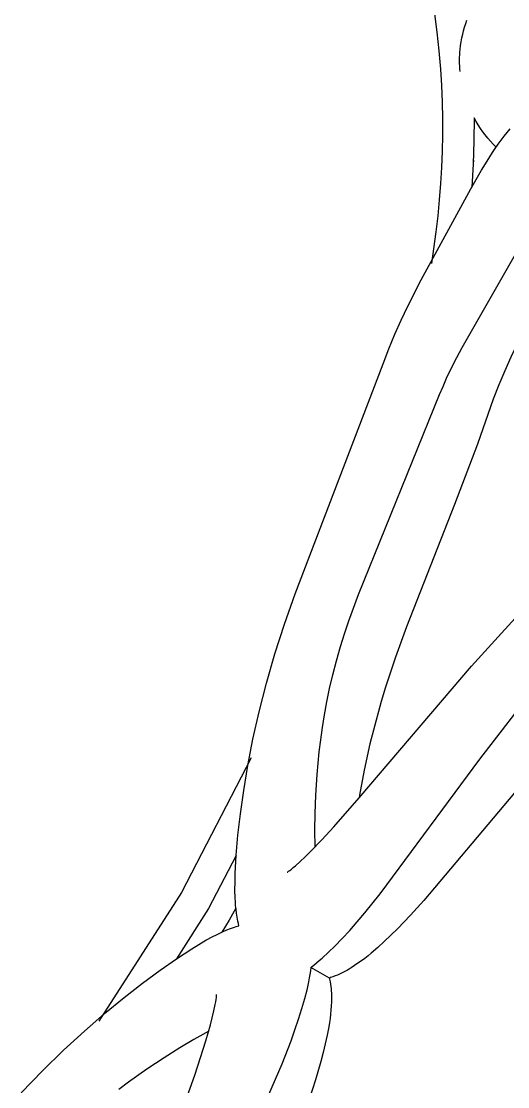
# Model space of a CAD drawing. Header units: millimetres. Extents: x 1933 to 24107, y 1228 to 18074.
# Drawn here: x 11185.8 to 11261.4, y 10996.5 to 11162.2 of the extents above; entities that cross this region are included whole.
import ezdxf

# ---------------------------------------------------------------- set-up
doc = ezdxf.new("R2010")
doc.units = ezdxf.units.MM
doc.layers.add('1', color=7, linetype='Continuous')

# ---------------------------------------------------------------- blocks, each defined once
blk = doc.blocks.new('Armchair 04_topt_dwgmodels.com')
at = {"color": 0}
for points in [[(-56.91, 480.02), (-71.47, 481.95)], [(-56.35, 487.53), (-33.52, 483.46), (-30.55, 482.81), (-27.68, 482.1), (-26.29, 481.72), (-24.94, 481.32), (-23.63, 480.91), (-22.36, 480.46), (-21.75, 480.23), (-21.14, 479.99), (-20.54, 479.74), (-19.95, 479.47), (-19.37, 479.19), (-18.79, 478.89), (-18.48, 478.72), (-18.21, 478.57), (-17.93, 478.4), (-17.63, 478.21), (-17.34, 478.02), (-17.05, 477.82), (-16.77, 477.61), (-16.48, 477.38), (-16.19, 477.15), (-15.9, 476.9), (-15.74, 476.76)], [(-15.74, 476.76), (-15.59, 476.9), (-15.3, 477.15), (-15.01, 477.38), (-14.72, 477.61), (-14.43, 477.82), (-14.14, 478.02), (-13.85, 478.21), (-13.55, 478.4), (-13.28, 478.57), (-13, 478.72), (-12.7, 478.89), (-12.12, 479.19), (-11.54, 479.47), (-10.94, 479.74), (-10.35, 479.99), (-9.74, 480.23), (-9.12, 480.46), (-7.86, 480.91), (-6.55, 481.32), (-5.2, 481.72), (-3.81, 482.1), (-0.94, 482.81), (2.03, 483.46)], [(-15.74, 473.44), (-15.78, 473.46), (-16.26, 473.66), (-16.77, 473.86), (-17.31, 474.05), (-17.88, 474.25), (-19.14, 474.65), (-20.48, 475.02), (-22.08, 475.42), (-23.74, 475.8), (-25.47, 476.14), (-27.27, 476.47), (-31.04, 477.06), (-56.91, 480.02)], [(-15.74, 473.44), (-15.71, 473.46), (-15.23, 473.66), (-14.71, 473.86), (-14.18, 474.05), (-13.61, 474.25), (-12.35, 474.65), (-11, 475.02), (-9.41, 475.42), (-7.75, 475.8), (-6.01, 476.14), (-4.21, 476.47), (-0.44, 477.06), (25.42, 480.02)], [(-26.72, 462.85), (-26.72, 462.85), (-26.72, 462.85), (-26.72, 462.85), (-26.72, 462.85), (-26.72, 462.85), (-26.72, 462.85), (-26.72, 462.85), (-26.72, 462.85), (-26.75, 462.87), (-26.8, 462.89), (-26.95, 462.96), (-27.17, 463.06), (-27.46, 463.18), (-27.81, 463.31), (-28.21, 463.45), (-29.14, 463.76), (-30.2, 464.08), (-31.33, 464.39), (-33.79, 465.01), (-36.46, 465.6), (-42.31, 466.75), (-68.82, 471.66), (-99.06, 478.23)], [(67.57, 478.23), (30.48, 470.28), (7.82, 466.18), (4.97, 465.6), (2.3, 465.01), (-0.16, 464.39), (-1.29, 464.08), (-2.34, 463.76), (-3.27, 463.45), (-3.68, 463.31), (-4.03, 463.18), (-4.32, 463.06), (-4.54, 462.96), (-4.69, 462.89), (-4.74, 462.87), (-4.77, 462.85), (-4.77, 462.85), (-4.77, 462.85), (-4.77, 462.85), (-4.77, 462.85), (-4.77, 462.85), (-4.77, 462.85), (-4.77, 462.85)], [(-15.74, 476.76), (-15.71, 473.46)], [(-125.36, 452.51), (-122.19, 452.53), (-117.95, 452.65), (-115.74, 452.77), (-113.49, 452.93), (-111.19, 453.16), (-108.85, 453.45), (-106.47, 453.82), (-99.18, 455.18), (-89.27, 456.8), (-69.03, 459.83), (-64.1, 460.71), (-59.32, 461.7), (-57.01, 462.24), (-52.58, 463.4), (-50.46, 464.01), (-46.44, 465.29), (-42.73, 466.6), (-42.33, 466.75)], [(-32.27, 464.64), (-34.58, 463.3), (-36.79, 462.07), (-39.35, 460.71), (-42.23, 459.27), (-45.43, 457.8), (-47.15, 457.07), (-48.94, 456.34), (-50.81, 455.63), (-52.76, 454.94), (-54.78, 454.27), (-56.87, 453.64), (-59.04, 453.04), (-61.27, 452.49), (-63.3, 452.03), (-65.39, 451.62), (-69.68, 450.87), (-102.92, 446.21), (-104.3, 446.04), (-105.67, 445.9), (-108.38, 445.71), (-111.01, 445.6), (-129.02, 445.53)], [(0.78, 464.64), (3.09, 463.3), (5.31, 462.07), (7.86, 460.71), (10.74, 459.27), (13.94, 457.8), (15.66, 457.07)], [(-15.74, 460.52), (-16.03, 460.25), (-16.29, 460.01), (-16.52, 459.81), (-16.76, 459.6), (-17.24, 459.21), (-17.72, 458.85), (-18.21, 458.5), (-18.71, 458.17), (-19.21, 457.84), (-20.25, 457.2), (-21.35, 456.58), (-22.5, 455.95), (-25.04, 454.67), (-27.86, 453.35), (-30.97, 452), (-34.36, 450.63), (-38.02, 449.26), (-41.97, 447.9), (-46.16, 446.58), (-50.56, 445.34), (-55.16, 444.19), (-59.94, 443.17), (-64.85, 442.27), (-102.69, 436.22), (-105.14, 435.84), (-107.57, 435.52), (-109.97, 435.27), (-112.34, 435.07), (-116.95, 434.79), (-133.06, 434.44), (-136.44, 434.42), (-138.06, 434.45), (-139.64, 434.52), (-140.43, 434.57), (-141.2, 434.63), (-141.97, 434.71), (-142.73, 434.81), (-143.49, 434.92), (-144.24, 435.05)], [(23.67, 444.19), (19.07, 445.34), (14.67, 446.58), (10.48, 447.9), (6.53, 449.26), (2.87, 450.63), (-0.52, 452), (-3.63, 453.35), (-6.45, 454.67), (-8.98, 455.95), (-10.14, 456.58), (-11.23, 457.2), (-12.28, 457.84), (-12.78, 458.17), (-13.28, 458.5), (-13.76, 458.85), (-14.25, 459.21), (-14.72, 459.6), (-14.97, 459.81), (-15.2, 460.01), (-15.43, 460.21), (-15.74, 460.52)], [(-17.87, 458.74), (-15.74, 458.78)], [(-15.74, 458.78), (-13.57, 458.71)], [(-25.02, 454.68), (-15.74, 455.08)], [(-15.74, 455.08), (-6.46, 454.67)], [(-39.33, 449.08), (-15.74, 450.19)], [(-15.74, 450.19), (8.02, 449.07)], [(-148.03, 423.86), (-148.39, 423.61), (-148.76, 423.37), (-149.13, 423.14), (-149.5, 422.92), (-149.88, 422.71), (-150.26, 422.51), (-150.64, 422.32), (-151.02, 422.14), (-151.57, 421.9), (-152.14, 421.68), (-152.71, 421.48), (-153.27, 421.3), (-153.82, 421.14), (-154.39, 420.99), (-154.95, 420.87), (-155.5, 420.76)], [(-153.81, 415.93), (-151.53, 417.68), (-149.21, 419.38), (-146.86, 421.02), (-144.71, 422.44), (-142.54, 423.81), (-140.33, 425.14), (-138.11, 426.43), (-135.9, 427.64), (-133.67, 428.81), (-131.42, 429.94), (-129.15, 431.03), (-126.86, 432.07), (-124.55, 433.08), (-119.95, 434.95)], [(-140.64, 434.58), (-140.81, 433.97), (-141, 433.36), (-141.22, 432.76), (-141.45, 432.17), (-141.7, 431.58), (-141.97, 431.01), (-142.26, 430.44), (-142.56, 429.88), (-142.89, 429.33)], [(-142.89, 429.33), (-139.76, 431.11), (-136.6, 432.82), (-133.38, 434.43)], [(-137.12, 432.54), (-136.61, 432.81)]]:
    blk.add_lwpolyline(points, dxfattribs=at)

msp = doc.modelspace()

# ---------------------------------------------------------------- block references
at = {"layer": '1', "color": 36, "rotation": 239.9999999999999}
msp.add_blockref('Armchair 04_topt_dwgmodels.com', (10812.95, 11238.13), dxfattribs=at)

doc.saveas('drawing.dxf')
